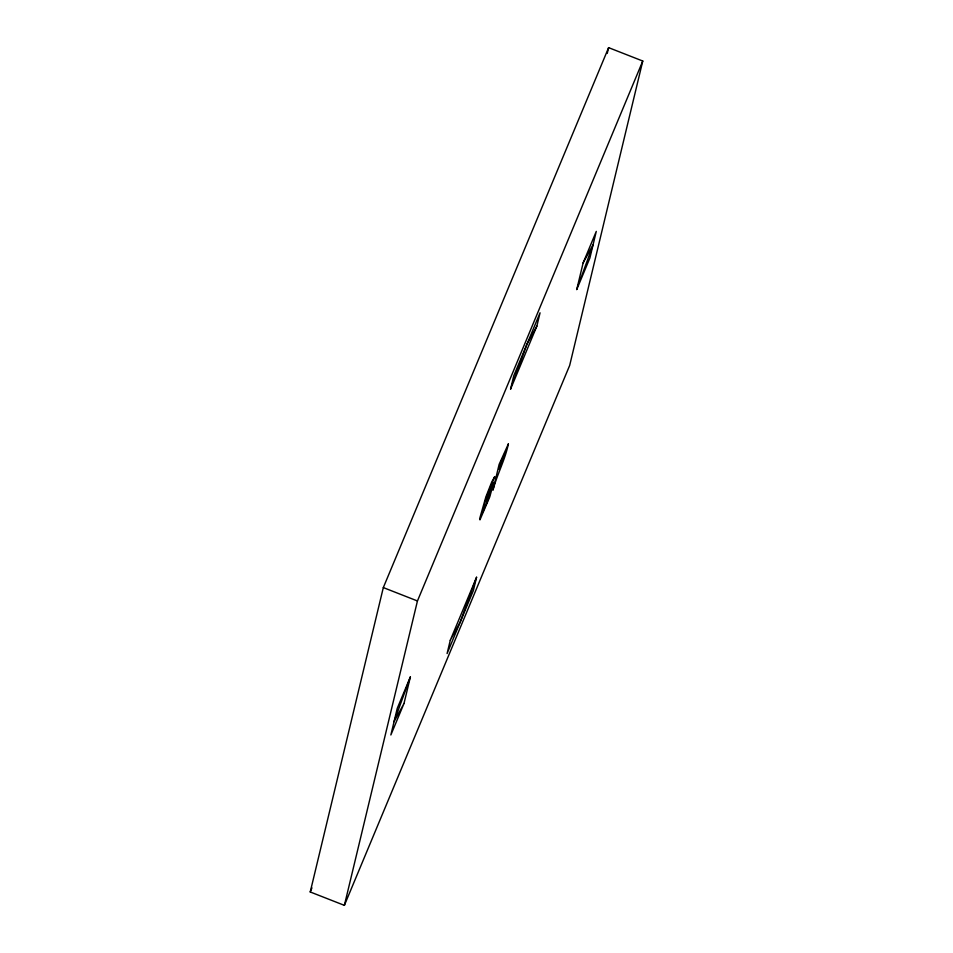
<?xml version="1.0" encoding="UTF-8"?>
<svg xmlns="http://www.w3.org/2000/svg" width="953" height="953" viewBox="0 0 953 953"><rect width="100%" height="100%" fill="white"/><g stroke="black" fill="none" stroke-linecap="round" stroke-linejoin="round"><path stroke-width="1.43" d="M310.237 891.972L383.32 587.584L608.622 47.65L642.763 61.028L569.68 365.416L344.378 905.35L310.237 891.972L311.953 887.851M344.378 905.35L417.45 600.962L642.763 61.028M404.001 703.481L410.398 676.844L397.258 708.341L390.861 734.977L404.001 703.481L394.054 721.659L410.398 676.844M450.281 640.249L447.088 653.555L473.367 590.574L476.571 577.256L450.281 640.249L460.228 622.059L476.571 577.256M510.57 389.122L513.762 375.804L540.053 312.81L536.861 326.129L510.57 389.122L526.914 344.307L536.861 326.129M607.24 53.416L608.622 47.65M576.744 289.533L583.129 262.897L596.28 231.4L589.883 258.037L576.744 289.533L593.076 244.718L583.129 262.897M383.32 587.584L417.45 600.962M479.645 518.742L479.967 519.85L489.771 496.882L493.678 482.54L487.614 497.061L486.566 501.409L489.794 493.69L487.102 502.16L482.849 511.678L486.018 498.419L494.726 476.619L491.736 481.98L485.851 496.966L479.645 518.742M508.402 443.848C505.102 459.834 497.121 474.439 492.951 490.14L499.134 464.373L508.402 443.848M505.185 452.735L499.146 469.305L500.897 462.002L505.185 452.735"/></g></svg>
